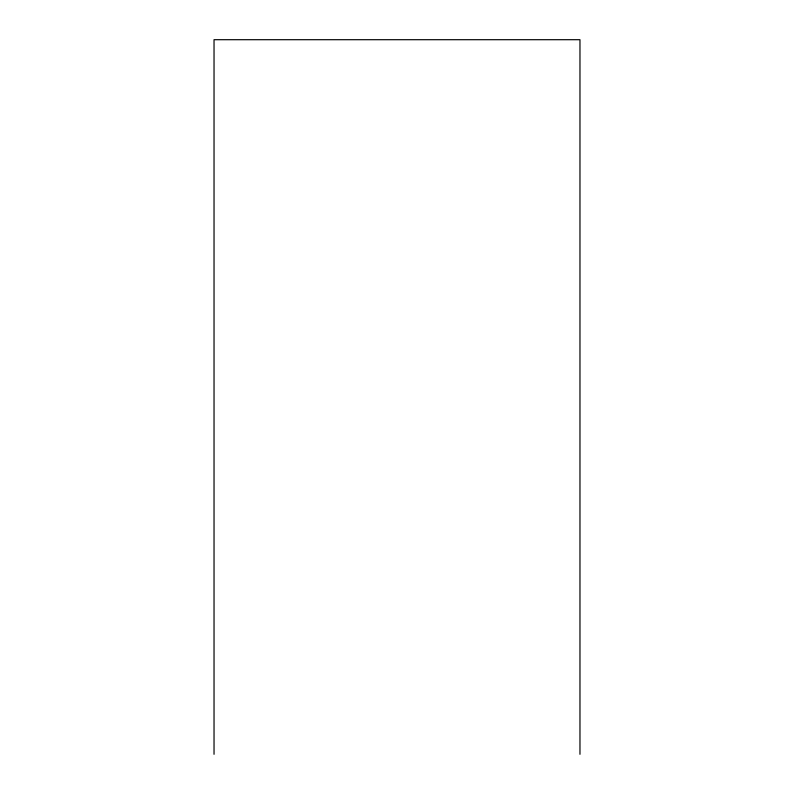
<?xml version="1.0" encoding="UTF-8"?>
<svg xmlns="http://www.w3.org/2000/svg" width="794" height="794" viewBox="0 0 794 794"><rect width="100%" height="100%" fill="white"/><g stroke="black" fill="none" stroke-linecap="round" stroke-linejoin="round"><path stroke-width="1.19" d="M579.967 754.3L579.967 39.7L214.033 39.7L214.033 754.3"/></g></svg>
